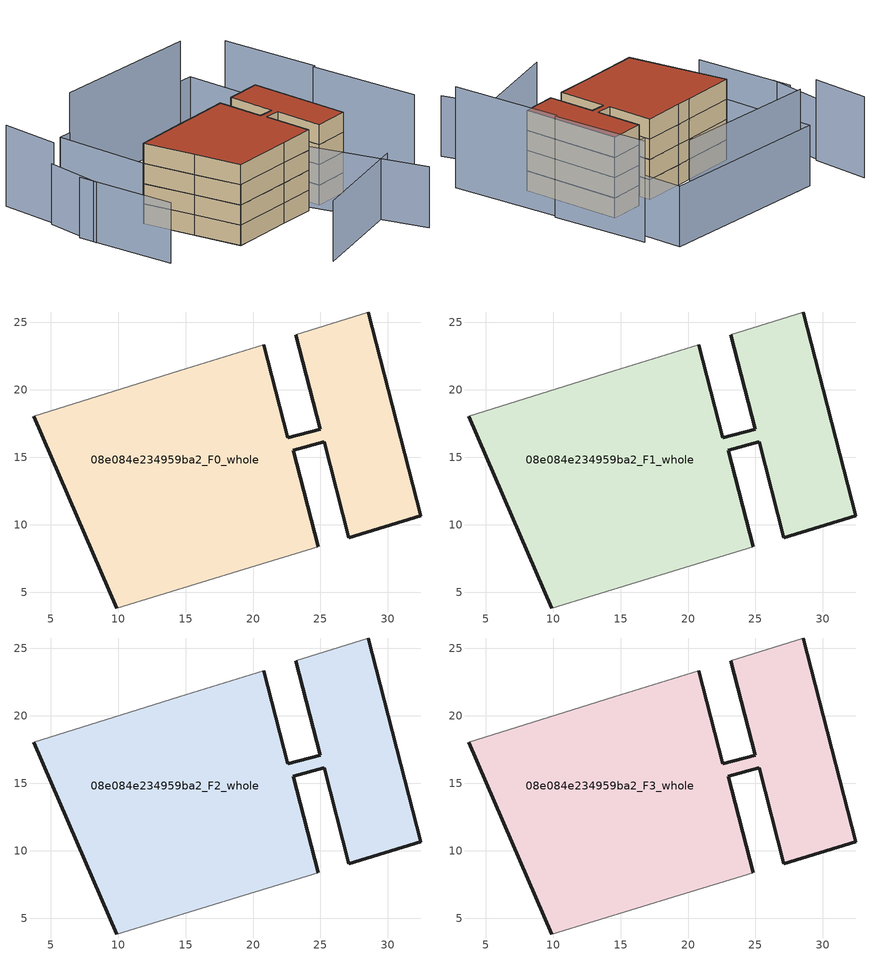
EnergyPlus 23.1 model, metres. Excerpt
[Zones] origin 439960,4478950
08e084e234959ba2_F0_whole
 floor ground (EU_floor_Construction): 32.44,10.67 28.53,25.78 23.18,24.09 24.98,17.08 22.57,16.45 20.79,23.35 14.54,21.4 12.04,20.65 3.74,18.03 6.94,10.65 9.91,3.82 19.35,6.71 24.85,8.37 23,15.53 25.27,16.14 27.1,9.05 z0
 wall outside (EU_wall_Construction): 20.79,23.35 22.57,16.45 24.98,17.08 23.18,24.09 / 28.53,25.78 32.44,10.67 27.1,9.05 25.27,16.14 23,15.53 24.85,8.37 / 9.91,3.82 6.94,10.65 3.74,18.03 z0:3
 wall adiabatic (EU_wall_Construction): 23.18,24.09 28.53,25.78 / 24.85,8.37 19.35,6.71 9.91,3.82 / 3.74,18.03 12.04,20.65 14.54,21.4 20.79,23.35 z0:3
08e084e234959ba2_F1_whole
 floor to 08e084e234959ba2_F0_whole (EU_floor_Construction): 32.44,10.67 28.53,25.78 23.18,24.09 24.98,17.08 22.57,16.45 20.79,23.35 14.54,21.4 12.04,20.65 3.74,18.03 6.94,10.65 9.9,3.82 19.35,6.71 24.85,8.37 23,15.53 25.27,16.14 27.1,9.05 z3
 wall outside (EU_wall_Construction): 20.79,23.35 22.57,16.45 24.98,17.08 23.18,24.09 / 28.53,25.78 32.44,10.67 27.1,9.05 25.27,16.14 23,15.53 24.85,8.37 / 9.91,3.82 6.94,10.65 3.74,18.03 z3:6
 wall adiabatic (EU_wall_Construction): 23.18,24.09 28.53,25.78 / 24.85,8.37 19.35,6.71 9.91,3.82 / 3.74,18.03 12.04,20.65 14.54,21.4 20.79,23.35 z3:6
08e084e234959ba2_F2_whole
 floor to 08e084e234959ba2_F1_whole (EU_floor_Construction): 32.44,10.67 28.53,25.78 23.18,24.09 24.98,17.08 22.57,16.45 20.79,23.35 14.54,21.4 12.04,20.65 3.74,18.03 6.94,10.65 9.9,3.82 19.35,6.71 24.85,8.37 23,15.53 25.27,16.14 27.1,9.05 z6
 wall outside (EU_wall_Construction): 20.79,23.35 22.57,16.45 24.98,17.08 23.18,24.09 / 28.53,25.78 32.44,10.67 27.1,9.05 25.27,16.14 23,15.53 24.85,8.37 / 9.91,3.82 6.94,10.65 3.74,18.03 z6:9
 wall adiabatic (EU_wall_Construction): 23.18,24.09 28.53,25.78 / 24.85,8.37 19.35,6.71 9.91,3.82 / 3.74,18.03 12.04,20.65 14.54,21.4 20.79,23.35 z6:9
08e084e234959ba2_F3_whole
 floor to 08e084e234959ba2_F2_whole (EU_floor_Construction): 32.44,10.67 28.53,25.78 23.18,24.09 24.98,17.08 22.57,16.45 20.79,23.35 14.54,21.4 12.04,20.65 3.74,18.03 6.94,10.65 9.9,3.82 19.35,6.71 24.85,8.37 23,15.53 25.27,16.14 27.1,9.05 z9
 wall outside (EU_wall_Construction): 20.79,23.35 22.57,16.45 24.98,17.08 23.18,24.09 / 28.53,25.78 32.44,10.67 27.1,9.05 25.27,16.14 23,15.53 24.85,8.37 / 9.91,3.82 6.94,10.65 3.74,18.03 z9:12
 wall adiabatic (EU_wall_Construction): 23.18,24.09 28.53,25.78 / 24.85,8.37 19.35,6.71 9.91,3.82 / 3.74,18.03 12.04,20.65 14.54,21.4 20.79,23.35 z9:12
 roof outside (EU_roof_Construction): 28.53,25.78 32.44,10.67 27.1,9.05 25.27,16.14 23,15.53 24.85,8.37 19.35,6.71 9.91,3.82 6.94,10.65 3.74,18.03 12.04,20.65 14.54,21.4 20.79,23.35 22.57,16.45 24.98,17.08 23.18,24.09 z12
shading: 16.75,-8.19 32.82,1.03 / 9.9,3.82 24.08,11.93 / 24.08,11.93 34.51,-6.31 / -6.21,19.22 -1.66,4.37 / -6.4,25.42 -5.48,16.46 / 0.1,32.25 27.44,39.23 / 27.44,39.23 31.07,25.01 / 31.07,25.01 3.74,18.03 / 3.74,18.03 0.1,32.25 z0:9; 39.62,3.98 34.5,20.46 / 34.87,20.55 30.33,35.12 / 25.18,38.55 2.06,32.75 z0:15; -7.62,34.36 -6.03,25.49 z0:12
[Building]
EU S2 Campaign: North Axis=0; Terrain=City; Solar Distribution=FullExterior
[Site:Location]
Madrid: Latitude=40.5; Longitude=-3.5; Time Zone=1; Elevation=609
[SizingPeriod:WeatherFileDays]
AnnualSizingPeriod: Begin Month=1; Begin Day of Month=1; End Month=12; End Day of Month=31; Day of Week for Start Day=Monday; Use Weather File Daylight Saving Period=No; Use Weather File Rain and Snow Indicators=No
[MATERIAL]
EU_InternalMass_Material: Roughness=MediumRough; Thickness=0.1; Conductivity=1; Density=1800; Specific Heat=900; Thermal Absorptance=0.9; Solar Absorptance=0.7; Visible Absorptance=0.7
[MATERIAL:NOMASS] Roughness=MediumRough; Thermal Absorptance=0.9; Solar Absorptance=0.7; Visible Absorptance=0.7
Name | Thermal Resistance
EU_wall_NoMass | 0.419739
EU_roof_NoMass | 0.352165
EU_floor_NoMass | 0.608284
[CONSTRUCTION]
EU_wall_Construction: EU_wall_NoMass
EU_roof_Construction: EU_roof_NoMass
EU_floor_Construction: EU_floor_NoMass
EU_InternalMass_Construction: EU_InternalMass_Material
[ZONE] Type=1; Multiplier=1; Ceiling Height=autocalculate; Volume=1044.68; Floor Area=autocalculate; Part of Total Floor Area=Yes
08e084e234959ba2_F0_whole; 08e084e234959ba2_F1_whole; 08e084e234959ba2_F2_whole; 08e084e234959ba2_F3_whole
[INTERNALMASS] Construction=EU_InternalMass_Construction; Surface Area=326.733
Name | Zone or ZoneList
08e084e234959ba2_F0_whole_EU_InternalMass | 08e084e234959ba2_F0_whole
08e084e234959ba2_F1_whole_EU_InternalMass | 08e084e234959ba2_F1_whole
08e084e234959ba2_F2_whole_EU_InternalMass | 08e084e234959ba2_F2_whole
08e084e234959ba2_F3_whole_EU_InternalMass | 08e084e234959ba2_F3_whole
[OTHEREQUIPMENT] Fuel Type=Electricity; Design Level Calculation Method=Watts/Area; Power per Zone Floor Area=1; Fraction Latent=0; Fraction Radiant=0; Fraction Lost=0; Carbon Dioxide Generation Rate=0; EndUse Subcategory=EU_Step8_InternalGains
Name | Zone or ZoneList or Space or SpaceList | Schedule
EU_Step8_InternalGain_08e084e234959ba2_F0_whole_f000 | 08e084e234959ba2_F0_whole | EU_Step8_GainSchedule_08e084e234959ba2_F0_whole_f000
EU_Step8_InternalGain_08e084e234959ba2_F1_whole_f000 | 08e084e234959ba2_F1_whole | EU_Step8_GainSchedule_08e084e234959ba2_F1_whole_f000
EU_Step8_InternalGain_08e084e234959ba2_F2_whole_f000 | 08e084e234959ba2_F2_whole | EU_Step8_GainSchedule_08e084e234959ba2_F2_whole_f000
EU_Step8_InternalGain_08e084e234959ba2_F3_whole_f000 | 08e084e234959ba2_F3_whole | EU_Step8_GainSchedule_08e084e234959ba2_F3_whole_f000
[ZONEVENTILATION:DESIGNFLOWRATE] Schedule=EU_AlwaysOn; Design Flow Rate Calculation Method=AirChanges/Hour; Air Changes per Hour=0.703302; Ventilation Type=Natural; Fan Pressure Rise=0; Fan Total Efficiency=1; Constant Term Coefficient=1; Temperature Term Coefficient=0; Velocity Term Coefficient=0; Velocity Squared Term Coefficient=0; Minimum Indoor Temperature=-100; Maximum Indoor Temperature=100; Delta Temperature=-100; Minimum Outdoor Temperature=-100; Maximum Outdoor Temperature=100; Maximum Wind Speed=40
Name | Zone or ZoneList or Space or SpaceList
EU_ConstantAir_08e084e234959ba2_F0_whole | 08e084e234959ba2_F0_whole
EU_ConstantAir_08e084e234959ba2_F1_whole | 08e084e234959ba2_F1_whole
EU_ConstantAir_08e084e234959ba2_F2_whole | 08e084e234959ba2_F2_whole
EU_ConstantAir_08e084e234959ba2_F3_whole | 08e084e234959ba2_F3_whole
[HVACTEMPLATE:THERMOSTAT] Constant Heating Setpoint=20; Constant Cooling Setpoint=50
EU_HeatOnly_08e084e234959ba2_F0_whole; EU_HeatOnly_08e084e234959ba2_F1_whole; EU_HeatOnly_08e084e234959ba2_F2_whole; EU_HeatOnly_08e084e234959ba2_F3_whole
[HVACTEMPLATE:ZONE:IDEALLOADSAIRSYSTEM] System Availability Schedule=EU_AlwaysOn; Maximum Heating Supply Air Temperature=50; Minimum Cooling Supply Air Temperature=13; Maximum Heating Supply Air Humidity Ratio=0.0156; Minimum Cooling Supply Air Humidity Ratio=0.0077; Heating Limit=NoLimit; Cooling Limit=NoLimit; Heating Availability Schedule=EU_AlwaysOn; Cooling Availability Schedule=EU_CoolingOff; Dehumidification Control Type=ConstantSensibleHeatRatio; Cooling Sensible Heat Ratio=0.7; Dehumidification Setpoint=60; Humidification Control Type=None; Humidification Setpoint=30; Outdoor Air Method=None; Outdoor Air Flow Rate per Person=0.00944; Outdoor Air Flow Rate per Zone Floor Area=0; Outdoor Air Flow Rate per Zone=0; Demand Controlled Ventilation Type=None; Outdoor Air Economizer Type=NoEconomizer; Heat Recovery Type=None; Sensible Heat Recovery Effectiveness=0.7; Latent Heat Recovery Effectiveness=0.65
Name | Template Thermostat
08e084e234959ba2_F0_whole | EU_HeatOnly_08e084e234959ba2_F0_whole
08e084e234959ba2_F1_whole | EU_HeatOnly_08e084e234959ba2_F1_whole
08e084e234959ba2_F2_whole | EU_HeatOnly_08e084e234959ba2_F2_whole
08e084e234959ba2_F3_whole | EU_HeatOnly_08e084e234959ba2_F3_whole
[SIZING:ZONE] Zone Cooling Design Supply Air Temperature Input Method=SupplyAirTemperature; Zone Cooling Design Supply Air Temperature=13; Zone Heating Design Supply Air Temperature Input Method=SupplyAirTemperature; Zone Heating Design Supply Air Temperature=50; Zone Cooling Design Supply Air Humidity Ratio=0.008; Zone Heating Design Supply Air Humidity Ratio=0.008; Cooling Design Air Flow Method=DesignDay; Cooling Design Air Flow Rate=0; Cooling Minimum Air Flow per Zone Floor Area=0.000762; Cooling Minimum Air Flow=0; Cooling Minimum Air Flow Fraction=0.2; Heating Design Air Flow Method=DesignDay; Heating Design Air Flow Rate=0; Heating Maximum Air Flow per Zone Floor Area=0.002032; Heating Maximum Air Flow=0.141576; Heating Maximum Air Flow Fraction=0.3; Account for Dedicated Outdoor Air System=No; Dedicated Outdoor Air System Control Strategy=NeutralSupplyAir; Dedicated Outdoor Air Low Setpoint Temperature for Design=autosize; Dedicated Outdoor Air High Setpoint Temperature for Design=autosize; Zone Load Sizing Method=Sensible Load Only No Latent Load; Zone Latent Cooling Design Supply Air Humidity Ratio Input Method=HumidityRatioDifference; Zone Cooling Design Supply Air Humidity Ratio Difference=0.005; Zone Latent Heating Design Supply Air Humidity Ratio Input Method=HumidityRatioDifference; Zone Humidification Design Supply Air Humidity Ratio Difference=0.005
08e084e234959ba2_F0_whole; 08e084e234959ba2_F1_whole; 08e084e234959ba2_F2_whole; 08e084e234959ba2_F3_whole
[SCHEDULE:CONSTANT]
Name | Hourly Value
EU_AlwaysOn | 1
EU_CoolingOff | 0
[SCHEDULE:FILE] Column Number=1; Rows to Skip at Top=0; Number of Hours of Data=8760; Column Separator=Comma; Interpolate to Timestep=No; Minutes per Item=60; Adjust Schedule for Daylight Savings=Yes
Name | File
EU_Step8_GainSchedule_08e084e234959ba2_F0_whole_f000 | ../../schedules/08e084e234959ba2/08e084e234959ba2_F0_whole_f000_gain.csv
EU_Step8_GainSchedule_08e084e234959ba2_F1_whole_f000 | ../../schedules/08e084e234959ba2/08e084e234959ba2_F1_whole_f000_gain.csv
EU_Step8_GainSchedule_08e084e234959ba2_F2_whole_f000 | ../../schedules/08e084e234959ba2/08e084e234959ba2_F2_whole_f000_gain.csv
EU_Step8_GainSchedule_08e084e234959ba2_F3_whole_f000 | ../../schedules/08e084e234959ba2/08e084e234959ba2_F3_whole_f000_gain.csv
